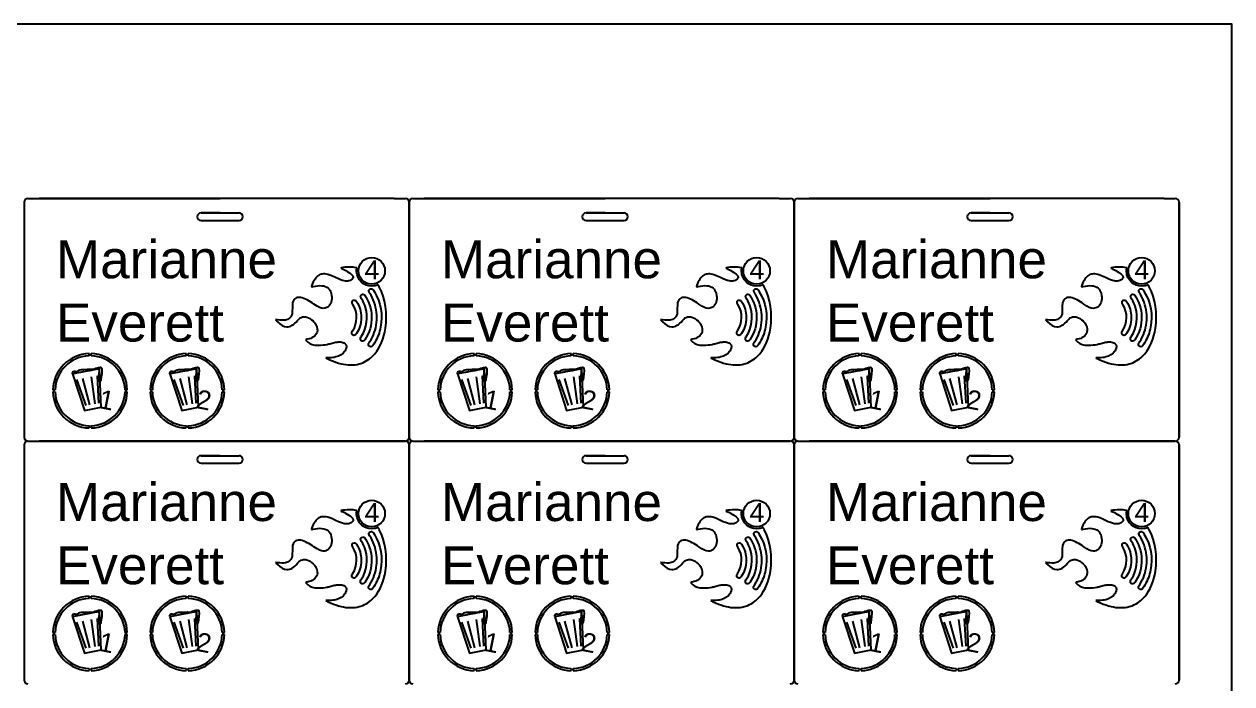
# Model space of a CAD drawing. Header units: millimetres. Extents: x 0 to 527, y 0 to 420.
# Drawn here: x 258.4 to 526.9, y 273.3 to 420 of the extents above; entities that cross this region are included whole.
import ezdxf

# ---------------------------------------------------------------- set-up
doc = ezdxf.new("R2010")
doc.units = ezdxf.units.MM
doc.layers.add('LAYER_1', color=7, linetype='Continuous')
doc.styles.get("Standard").update_dxf_attribs({"font": 'arial.ttf'})

# ---------------------------------------------------------------- blocks, each defined once
blk = doc.blocks.new('logo')
at = {"color": 5}
blk.add_circle((244.328999, 239.509559), 31.824546, dxfattribs=at)
at = {"layer": 'LAYER_1', "color": 5}
for points in [[(189.684987, 248.70084), (189.684987, 248.70084)], [(240.154483, 207.920638), (240.154483, 207.920638)], [(223.06657, 183.419313), (223.066585, 183.419313)], [(243.060265, 196.613201), (243.060265, 196.613201)], [(202.790682, 169.616882), (202.790682, 169.616882)]]:
    blk.add_lwpolyline(points, dxfattribs=at)
for points in [[(135.251376, 231.793965), (132.064272, 232.348481), (125.642108, 232.175764), (123.115821, 231.467646)], [(157.688043, 223.283201), (145.951115, 228.962517), (141.233356, 230.753175), (135.251376, 231.793965)], [(185.35464, 248.559729), (178.032664, 248.066337), (170.388043, 246.842458), (170.388043, 246.16966)], [(170.388043, 246.16966), (170.388043, 245.980221), (171.435793, 245.413462), (172.716376, 244.89966)], [(172.716376, 244.89966), (179.840723, 242.0412), (192.953304, 234.112652), (196.802279, 230.338757)], [(189.684987, 248.70084), (188.183588, 248.694603), (186.726474, 248.652171), (185.35464, 248.559729)], [(202.993529, 247.695424), (199.062309, 248.367313), (194.189183, 248.719543), (189.684987, 248.70084)], [(208.664432, 246.47834), (208.472255, 246.670517), (206.552995, 247.087074), (202.993529, 247.695424)], [(208.285196, 237.711813), (208.18911, 240.819407), (208.257707, 243.228408), (208.470404, 244.449868)], [(209.158321, 230.144729), (208.564308, 232.383313), (208.407816, 233.746068), (208.285196, 237.711813)], [(208.470404, 244.449868), (208.652443, 245.49516), (208.737663, 246.405109), (208.664432, 246.47834)], [(104.471515, 213.105563), (101.804357, 207.854609), (99.260626, 201.128757), (99.94714, 201.128757)], [(103.545473, 201.966604), (119.867971, 205.920673), (132.261184, 204.647425), (139.846307, 198.235979)], [(123.115821, 231.467646), (115.934837, 229.454806), (109.609385, 223.22072), (104.471515, 213.105563)], [(178.572487, 215.336882), (172.480546, 216.583288), (168.013487, 218.286883), (157.688043, 223.283201)], [(189.579154, 215.195771), (187.386635, 214.653924), (181.544499, 214.728812), (178.572487, 215.336882)], [(199.042418, 221.730979), (197.069216, 218.643795), (193.475932, 216.158798), (189.579154, 215.195771)], [(196.802279, 230.338757), (199.019812, 228.16448), (199.849517, 226.593423), (199.853807, 224.553201)], [(199.853807, 224.553201), (199.856347, 223.322357), (199.686088, 222.738033), (199.042418, 221.730979)], [(251.182973, 203.562924), (232.246991, 199.983547), (214.120089, 211.445924), (209.158321, 230.144729)], [(259.041098, 206.041188), (257.174563, 205.221109), (253.00857, 203.908008), (251.182973, 203.562924)], [(262.630613, 200.846535), (260.15466, 205.585125), (259.649725, 206.308593), (259.041098, 206.041188)], [(62.790821, 174.423479), (59.34191, 172.675784), (56.333091, 168.383794), (54.897418, 163.169868)], [(90.095821, 169.819729), (78.243351, 175.981298), (68.949615, 177.544374), (62.790821, 174.423479)], [(99.94714, 201.128757), (100.012858, 201.128757), (101.632108, 201.503099), (103.545473, 201.966604)], [(139.846307, 198.235979), (143.46095, 195.18065), (146.090891, 190.635924), (147.519223, 184.980354)], [(147.519223, 184.980354), (150.3812, 173.648184), (148.343516, 161.918721), (142.403946, 155.558688)], [(218.092418, 176.134451), (217.717991, 177.119269), (217.721369, 178.866317), (218.101223, 179.873896)], [(220.226723, 172.430285), (219.211991, 174.046794), (218.25154, 175.71593), (218.092418, 176.134451)], [(218.101223, 179.873896), (218.475207, 180.865851), (219.929374, 182.407007), (221.038098, 182.98716)], [(221.038098, 182.98716), (221.568267, 183.264576), (222.29918, 183.408083), (223.06657, 183.419313)], [(223.066585, 183.419313), (224.053231, 183.433762), (225.10161, 183.234508), (225.897626, 182.82841)], [(225.897626, 182.82841), (227.282335, 182.121982), (227.847895, 181.414598), (230.307348, 177.351535)], [(230.307348, 177.351535), (240.317875, 160.813976), (245.085924, 141.819994), (244.039223, 122.591604)], [(239.453112, 186.391465), (237.044402, 190.135169), (236.895691, 192.461399), (238.915126, 194.699382)], [(238.915126, 194.699382), (240.159139, 196.078021), (241.319798, 196.613201), (243.060265, 196.613201)], [(256.086585, 139.604313), (253.931079, 157.168782), (248.589004, 172.192146), (239.453112, 186.391465)], [(243.060265, 196.613201), (245.853275, 196.613201), (247.146806, 195.408364), (250.680265, 189.531188)], [(250.680265, 189.531188), (266.169953, 163.767316), (271.430256, 133.736269), (265.611585, 104.326535)], [(277.314988, 101.786535), (282.520311, 136.458695), (277.074833, 173.202555), (262.630613, 200.846535)], [(54.23596, 150.469868), (54.197944, 139.393312), (54.083097, 138.034779), (52.79839, 134.418479)], [(54.897418, 163.169868), (54.312216, 161.044594), (54.269694, 160.299267), (54.23596, 150.469868)], [(105.882626, 159.941951), (99.567732, 164.511205), (95.941746, 166.780695), (90.095821, 169.819729)], [(128.478043, 149.64966), (121.691394, 149.631456), (117.471221, 151.556819), (105.882626, 159.941951)], [(134.528182, 150.566882), (132.115848, 149.742164), (131.542691, 149.657872), (128.478043, 149.64966)], [(142.403946, 155.558688), (140.036646, 153.023804), (138.07924, 151.780903), (134.528182, 150.566882)], [(197.26089, 163.796049), (197.151492, 165.315897), (197.232617, 165.71943), (197.878251, 166.821118)], [(199.289362, 158.936535), (197.59297, 161.704858), (197.373694, 162.228857), (197.26089, 163.796049)], [(197.878251, 166.821118), (198.934301, 168.623135), (200.851818, 169.635909), (202.790682, 169.616882)], [(198.716098, 95.410076), (211.077889, 115.000301), (211.300785, 139.335205), (199.289362, 158.936535)], [(202.790682, 169.616882), (203.671983, 169.608246), (204.554763, 169.384884), (205.36596, 168.928965)], [(205.36596, 168.928965), (208.239727, 167.313819), (213.957958, 156.324904), (216.513737, 147.506535)], [(216.513737, 147.506535), (218.516731, 140.595463), (219.196223, 135.583137), (219.203668, 127.689243)], [(220.138529, 82.798271), (232.957613, 103.176575), (236.396795, 128.523441), (229.504779, 151.792785)], [(229.504779, 151.792785), (227.471842, 158.656539), (223.946661, 166.50429), (220.226723, 172.430285)], [(14.116307, 122.274104), (13.997678, 122.155475), (15.928619, 120.06685), (18.411376, 117.626257)], [(19.046376, 121.833132), (16.449415, 122.195937), (14.234939, 122.392736), (14.116307, 122.274104)], [(18.411376, 117.626257), (26.419516, 109.754122), (33.387648, 106.027087), (40.997973, 105.543618)], [(37.461376, 121.480354), (33.832411, 120.731173), (25.845829, 120.88322), (19.046376, 121.833132)], [(52.79839, 134.418479), (50.293146, 127.366511), (45.207394, 123.079476), (37.461376, 121.480354)], [(40.997973, 105.543618), (49.591541, 104.997687), (58.605668, 110.243552), (66.830126, 120.580771)], [(66.830126, 120.580771), (71.249108, 126.134935), (73.94796, 128.110632), (78.383598, 129.047438)], [(78.383598, 129.047438), (81.281183, 129.659405), (85.925186, 129.462262), (89.072765, 128.597646)], [(89.072765, 128.597646), (93.923098, 127.265295), (99.471226, 123.84103), (103.92471, 119.425424)], [(103.92471, 119.425424), (107.117272, 116.260016), (109.039513, 113.700506), (110.812696, 110.253201)], [(219.203668, 127.689243), (219.211627, 119.245786), (218.337463, 113.387937), (215.966932, 106.055146)], [(244.039223, 122.591604), (243.475815, 112.241573), (241.64132, 103.424886), (238.086098, 93.92841)], [(256.086585, 115.615424), (256.788474, 121.334871), (256.788474, 133.884865), (256.086585, 139.604313)], [(113.361515, 92.402646), (112.111042, 88.642131), (109.210227, 84.852939), (105.000682, 81.466535)], [(110.812696, 110.253201), (114.084563, 103.892246), (115.01359, 97.370897), (113.361515, 92.402646)], [(196.775821, 90.471188), (196.775821, 92.282961), (196.822418, 92.409086), (198.716098, 95.410076)], [(197.57839, 87.446118), (196.889012, 88.440889), (196.775821, 88.885505), (196.775821, 90.471188)], [(199.827348, 85.567576), (198.930918, 86.014286), (198.083286, 86.717556), (197.57839, 87.446118)], [(208.144085, 89.439313), (206.256791, 86.518366), (205.287999, 85.57083), (203.752001, 85.144243)], [(215.966932, 106.055146), (213.953937, 99.828327), (211.532752, 94.683919), (208.144085, 89.439313)], [(238.086098, 93.92841), (234.572652, 84.543516), (228.103673, 73.129384), (225.456654, 71.641675)], [(240.070473, 69.895425), (248.714635, 83.574204), (254.009426, 98.689391), (256.086585, 115.615424)], [(251.800335, 40.826536), (264.511824, 55.796246), (273.710265, 77.775827), (277.314988, 101.786535)], [(265.611585, 104.326535), (263.041923, 91.338507), (258.668749, 79.64663), (252.082557, 68.184453)], [(86.347557, 74.384522), (86.2346, 73.803017), (89.302539, 70.285558), (91.427557, 68.563689)], [(90.016446, 75.442855), (87.512567, 74.984961), (86.402429, 74.66701), (86.347557, 74.384522)], [(105.000682, 81.466535), (101.289516, 78.481055), (96.850801, 76.692687), (90.016446, 75.442855)], [(91.427557, 68.563689), (97.849617, 63.359999), (104.666898, 61.392351), (116.210196, 61.39348)], [(116.210196, 61.39348), (124.81904, 61.394327), (131.694225, 62.024038), (137.914848, 63.386675)], [(137.914848, 63.386675), (139.24501, 63.678047), (143.188876, 64.69322), (146.681376, 65.644453)], [(146.681376, 65.644453), (150.173876, 66.595685), (154.936376, 67.77599), (157.26471, 68.263828)], [(157.26471, 68.263828), (161.040346, 69.054908), (162.032024, 69.154337), (166.436932, 69.17223)], [(166.436932, 69.17223), (172.036703, 69.194977), (174.180678, 68.808672), (177.58471, 67.196675)], [(177.58471, 67.196675), (182.533059, 64.853361), (184.769752, 60.122109), (183.537835, 54.584869)], [(203.752001, 85.144243), (202.157892, 84.701515), (201.395051, 84.786357), (199.827348, 85.567576)], [(217.695543, 73.952369), (217.085147, 75.238685), (217.103396, 77.695589), (217.730821, 78.84716)], [(221.046932, 71.024314), (219.854131, 71.39477), (218.238383, 72.808421), (217.695543, 73.952369)], [(217.730821, 78.84716), (218.00222, 79.345279), (219.084866, 81.123279), (220.138529, 82.798271)], [(225.456654, 71.641675), (224.168589, 70.917744), (222.254662, 70.649223), (221.046932, 71.024314)], [(237.010126, 60.952508), (236.592279, 62.060817), (236.638555, 64.255324), (237.098321, 65.097647)], [(239.955821, 57.874522), (238.893285, 58.350177), (237.403713, 59.908551), (237.010126, 60.952508)], [(237.098321, 65.097647), (237.310131, 65.485703), (238.648155, 67.644703), (240.070473, 69.895425)], [(244.242071, 57.777508), (243.157127, 57.367583), (240.982616, 57.414858), (239.955821, 57.874522)], [(252.082557, 68.184453), (248.149017, 61.338783), (245.952275, 58.423664), (244.242071, 57.777508)], [(141.671932, 31.380911), (136.460111, 31.38204), (134.263598, 31.291173), (134.263598, 31.07223)], [(134.263598, 31.07223), (134.263598, 30.90106), (136.518893, 29.712896), (139.273043, 28.426397)], [(158.314223, 33.083064), (152.866832, 31.709451), (149.653941, 31.379218), (141.671932, 31.380911)], [(179.569085, 46.047647), (175.432999, 40.251449), (167.468829, 35.391495), (158.314223, 33.083064)], [(183.537835, 54.584869), (182.984498, 52.097732), (181.294013, 48.464917), (179.569085, 46.047647)], [(239.188529, 28.743897), (242.329962, 31.096716), (248.806688, 37.301064), (251.800335, 40.826536)], [(139.273043, 28.426397), (157.534999, 19.895999), (173.061873, 15.381368), (188.309154, 14.182993)], [(188.309154, 14.182993), (191.162483, 13.958734), (201.943428, 14.295247), (204.819154, 14.694521)], [(204.819154, 14.694521), (217.927891, 16.514583), (228.780735, 20.948832), (239.188529, 28.743897)]]:
    blk.add_open_spline(points, degree=3, dxfattribs=at)
blk = doc.blocks.new('beer')
at = {"layer": 'LAYER_1', "color": 5}
for points in [[(24.945156, 244.869537), (24.945156, 244.869537)], [(24.996826, 244.726992), (50.396826, 44.349214), (140.304763, 44.349214), (170.139682, 244.726992), (24.996826, 244.726992)], [(39.914285, 211.666674), (62.895237, 67.73334)], [(71.44254, 211.505403), (81.925081, 67.57207)], [(118.130159, 211.666671), (110.469841, 67.733337)], [(150.142222, 211.021595), (130.386667, 67.088262)]]:
    blk.add_lwpolyline(points, dxfattribs=at)
for points in [[(24.945156, 244.869537), (24.945156, 244.869537), (27.2849, 260.445957), (35.26735, 258.307799)], [(35.26735, 258.307799), (43.249799, 256.169644), (46.218763, 253.188096), (52.633231, 254.185901)], [(52.633231, 254.185901), (59.047699, 255.183706), (61.151268, 261.140153), (74.978012, 259.14454)], [(74.978012, 259.14454), (88.804756, 257.148927), (122.349469, 251.957037), (128.717003, 249.879196)], [(162.072241, 244.726992), (159.506454, 244.726992), (24.945156, 244.869537), (24.945156, 244.869537)], [(128.717003, 249.879196), (138.342127, 246.738342), (146.616793, 250.705556), (150.953831, 251.16209)], [(150.953831, 251.16209), (156.370491, 251.732267), (163.186, 252.720939), (165.920922, 252.587527)], [(155.515228, 184.59416), (157.225754, 193.146786), (158.021367, 199.271313), (158.22356, 206.688443)], [(158.22356, 206.688443), (158.319591, 210.211228), (167.631449, 232.631402), (167.203817, 239.616046)], [(167.203817, 239.616046), (166.817974, 245.918145), (164.63803, 244.726992), (162.072241, 244.726992)], [(181.173103, 244.726992), (182.443907, 235.569397), (170.776115, 199.06912), (165.350749, 186.019597)], [(165.920922, 252.587527), (171.765217, 252.30244), (179.890208, 253.971703), (181.173103, 244.726992)], [(165.350749, 186.019597), (162.098076, 178.196001), (154.171052, 177.873292), (155.515228, 184.59416)]]:
    blk.add_open_spline(points, degree=3, dxfattribs=at)

msp = doc.modelspace()

# ---------------------------------------------------------------- linework, layer by layer
at = {"color": 1}
for p, q in [((259.22, 381.29), (261.69, 381.29)), ((261.69, 381.29), (301.93, 381.29)), ((301.93, 381.29), (301.93, 381.29)), ((340.66, 381.29), (343.13, 381.29)), ((344.82, 381.29), (347.29, 381.29)), ((347.29, 381.29), (387.53, 381.29)), ((387.53, 381.29), (387.53, 381.29)), ((426.26, 381.29), (428.73, 381.29)), ((430.42, 381.29), (432.89, 381.29)), ((432.89, 381.29), (473.13, 381.29)), ((473.13, 381.29), (473.13, 381.29)), ((511.86, 381.29), (514.33, 381.29)), ((301.93, 378.05), (297.71, 378.05)), ((297.71, 378.05), (306.15, 378.05)), ((297.71, 376.36), (306.15, 376.36)), ((387.53, 378.05), (383.31, 378.05)), ((383.31, 378.05), (391.75, 378.05)), ((383.31, 376.36), (391.75, 376.36)), ((473.13, 378.05), (468.91, 378.05)), ((468.91, 378.05), (477.35, 378.05)), ((468.91, 376.36), (477.35, 376.36)), ((272.8, 346.28), (272.8, 346.78)), ((273.25, 346.28), (273.25, 346.78)), ((294.43, 346.28), (294.43, 346.78)), ((294.87, 346.28), (294.87, 346.78)), ((358.4, 346.28), (358.4, 346.78)), ((358.85, 346.28), (358.85, 346.78)), ((380.03, 346.28), (380.03, 346.78)), ((380.47, 346.28), (380.47, 346.78)), ((444, 346.28), (444, 346.78)), ((444.45, 346.28), (444.45, 346.78)), ((465.63, 346.28), (465.63, 346.78)), ((466.07, 346.28), (466.07, 346.78)), ((265.26, 338.73), (264.76, 338.73)), ((280.79, 338.73), (281.29, 338.73)), ((286.88, 338.73), (286.38, 338.73)), ((302.41, 338.73), (302.91, 338.73)), ((350.86, 338.73), (350.36, 338.73)), ((366.39, 338.73), (366.89, 338.73)), ((372.48, 338.73), (371.98, 338.73)), ((388.01, 338.73), (388.51, 338.73)), ((436.46, 338.73), (435.96, 338.73)), ((451.99, 338.73), (452.49, 338.73)), ((458.08, 338.73), (457.58, 338.73)), ((473.61, 338.73), (474.11, 338.73)), ((265.26, 338.29), (264.76, 338.29)), ((280.79, 338.29), (281.29, 338.29)), ((286.88, 338.29), (286.38, 338.29)), ((302.41, 338.29), (302.91, 338.29)), ((350.86, 338.29), (350.36, 338.29)), ((366.39, 338.29), (366.89, 338.29)), ((372.48, 338.29), (371.98, 338.29)), ((388.01, 338.29), (388.51, 338.29)), ((436.46, 338.29), (435.96, 338.29)), ((451.99, 338.29), (452.49, 338.29)), ((458.08, 338.29), (457.58, 338.29)), ((473.61, 338.29), (474.11, 338.29)), ((272.8, 330.75), (272.8, 330.25)), ((273.25, 330.75), (273.25, 330.25)), ((294.43, 330.75), (294.43, 330.25)), ((294.87, 330.75), (294.87, 330.25)), ((358.4, 330.75), (358.4, 330.25)), ((358.85, 330.75), (358.85, 330.25)), ((380.03, 330.75), (380.03, 330.25)), ((380.47, 330.75), (380.47, 330.25)), ((444, 330.75), (444, 330.25)), ((444.45, 330.75), (444.45, 330.25)), ((465.63, 330.75), (465.63, 330.25)), ((466.07, 330.75), (466.07, 330.25)), ((259.22, 327.31), (261.69, 327.31)), ((259.22, 327.31), (261.69, 327.31)), ((261.69, 327.31), (301.93, 327.31)), ((301.93, 327.31), (301.93, 327.31)), ((340.66, 327.31), (343.13, 327.31)), ((343.13, 327.31), (340.66, 327.31)), ((344.82, 327.31), (347.29, 327.31)), ((344.82, 327.31), (347.29, 327.31)), ((347.29, 327.31), (387.53, 327.31)), ((387.53, 327.31), (387.53, 327.31)), ((426.26, 327.31), (428.73, 327.31)), ((428.73, 327.31), (426.26, 327.31)), ((430.42, 327.31), (432.89, 327.31)), ((430.42, 327.31), (432.89, 327.31)), ((432.89, 327.31), (473.13, 327.31)), ((473.13, 327.31), (473.13, 327.31)), ((511.86, 327.31), (514.33, 327.31)), ((514.33, 327.31), (511.86, 327.31)), ((301.93, 324.07), (297.71, 324.07)), ((297.71, 324.07), (306.15, 324.07)), ((297.71, 322.38), (306.15, 322.38)), ((387.53, 324.07), (383.31, 324.07)), ((383.31, 324.07), (391.75, 324.07)), ((383.31, 322.38), (391.75, 322.38)), ((473.13, 324.07), (468.91, 324.07)), ((468.91, 324.07), (477.35, 324.07)), ((468.91, 322.38), (477.35, 322.38)), ((272.8, 292.3), (272.8, 292.8)), ((273.25, 292.3), (273.25, 292.8)), ((294.43, 292.3), (294.43, 292.8)), ((294.87, 292.3), (294.87, 292.8)), ((358.4, 292.3), (358.4, 292.8)), ((358.85, 292.3), (358.85, 292.8)), ((380.03, 292.3), (380.03, 292.8)), ((380.47, 292.3), (380.47, 292.8)), ((444, 292.3), (444, 292.8)), ((444.45, 292.3), (444.45, 292.8)), ((465.63, 292.3), (465.63, 292.8)), ((466.07, 292.3), (466.07, 292.8)), ((265.26, 284.75), (264.76, 284.75)), ((280.79, 284.75), (281.29, 284.75)), ((286.88, 284.75), (286.38, 284.75)), ((302.41, 284.75), (302.91, 284.75)), ((350.86, 284.75), (350.36, 284.75)), ((366.39, 284.75), (366.89, 284.75)), ((372.48, 284.75), (371.98, 284.75)), ((388.01, 284.75), (388.51, 284.75)), ((436.46, 284.75), (435.96, 284.75)), ((451.99, 284.75), (452.49, 284.75)), ((458.08, 284.75), (457.58, 284.75)), ((473.61, 284.75), (474.11, 284.75)), ((265.26, 284.31), (264.76, 284.31)), ((280.79, 284.31), (281.29, 284.31)), ((286.88, 284.31), (286.38, 284.31)), ((302.41, 284.31), (302.91, 284.31)), ((350.86, 284.31), (350.36, 284.31)), ((366.39, 284.31), (366.89, 284.31)), ((372.48, 284.31), (371.98, 284.31)), ((388.01, 284.31), (388.51, 284.31)), ((436.46, 284.31), (435.96, 284.31)), ((451.99, 284.31), (452.49, 284.31)), ((458.08, 284.31), (457.58, 284.31)), ((473.61, 284.31), (474.11, 284.31)), ((272.8, 276.77), (272.8, 276.27)), ((273.25, 276.77), (273.25, 276.27)), ((294.43, 276.77), (294.43, 276.27)), ((294.87, 276.77), (294.87, 276.27)), ((358.4, 276.77), (358.4, 276.27)), ((358.85, 276.77), (358.85, 276.27)), ((380.03, 276.77), (380.03, 276.27)), ((380.47, 276.77), (380.47, 276.27)), ((444, 276.77), (444, 276.27)), ((444.45, 276.77), (444.45, 276.27)), ((465.63, 276.77), (465.63, 276.27)), ((466.07, 276.77), (466.07, 276.27))]:
    msp.add_line(p, q, dxfattribs=at)
msp.add_lwpolyline([(-0.1, 420.04), (-0.1, 0.04), (526.9, 0.04), (526.9, 420.04)], close=True, dxfattribs=at)
for points in [[(258.37, 380.45), (258.37, 328.16)], [(340.66, 381.29), (261.69, 381.29)], [(343.97, 328.16), (343.97, 380.45)], [(343.97, 380.45), (343.97, 328.16)], [(426.26, 381.29), (347.29, 381.29)], [(429.57, 328.16), (429.57, 380.45)], [(429.57, 380.45), (429.57, 328.16)], [(511.86, 381.29), (432.89, 381.29)], [(515.17, 328.16), (515.17, 380.45)], [(515.17, 380.45), (515.17, 328.16)], [(258.37, 326.47), (258.37, 274.18)], [(340.66, 327.31), (261.69, 327.31)], [(261.69, 327.31), (340.66, 327.31)], [(343.97, 274.18), (343.97, 326.47)], [(343.97, 326.47), (343.97, 274.18)], [(426.26, 327.31), (347.29, 327.31)], [(347.29, 327.31), (426.26, 327.31)], [(429.57, 274.18), (429.57, 326.47)], [(429.57, 326.47), (429.57, 274.18)], [(511.86, 327.31), (432.89, 327.31)], [(432.89, 327.31), (511.86, 327.31)], [(515.17, 274.18), (515.17, 326.47)], [(515.17, 326.47), (515.17, 274.18)]]:
    msp.add_lwpolyline(points, dxfattribs=at)
for centre, radius, start, end in [((259.22, 380.45), 0.844, 90, 180), ((343.13, 380.45), 0.844, 0, 90), ((344.82, 380.45), 0.844, 90, 180), ((428.73, 380.45), 0.844, 0, 90), ((430.42, 380.45), 0.844, 90, 180), ((514.33, 380.45), 0.844, 0, 90), ((297.71, 377.21), 0.844, 90, 270), ((306.15, 377.21), 0.844, 270, 90), ((383.31, 377.21), 0.844, 90, 270), ((391.75, 377.21), 0.844, 270, 90), ((468.91, 377.21), 0.844, 90, 270), ((477.35, 377.21), 0.844, 270, 90), ((273.03, 338.51), 8.27, 91.532, 178.468), ((273.03, 338.51), 8.27, 1.532, 88.468), ((294.65, 338.51), 8.27, 91.532, 178.468), ((294.65, 338.51), 8.27, 1.532, 88.468), ((358.63, 338.51), 8.27, 91.532, 178.468), ((358.63, 338.51), 8.27, 1.532, 88.468), ((380.25, 338.51), 8.27, 91.532, 178.468), ((380.25, 338.51), 8.27, 1.532, 88.468), ((444.23, 338.51), 8.27, 91.532, 178.468), ((444.23, 338.51), 8.27, 1.532, 88.468), ((465.85, 338.51), 8.27, 91.532, 178.468), ((465.85, 338.51), 8.27, 1.532, 88.468), ((273.03, 338.51), 7.77, 91.6304, 178.3696), ((273.03, 338.51), 7.77, 1.6304, 88.3696), ((294.65, 338.51), 7.77, 91.6304, 178.3696), ((294.65, 338.51), 7.77, 1.6304, 88.3696), ((358.63, 338.51), 7.77, 91.6304, 178.3696), ((358.63, 338.51), 7.77, 1.6304, 88.3696), ((380.25, 338.51), 7.77, 91.6304, 178.3696), ((380.25, 338.51), 7.77, 1.6304, 88.3696), ((444.23, 338.51), 7.77, 91.6304, 178.3696), ((444.23, 338.51), 7.77, 1.6304, 88.3696), ((465.85, 338.51), 7.77, 91.6304, 178.3696), ((465.85, 338.51), 7.77, 1.6304, 88.3696), ((273.03, 338.51), 8.27, 181.532, 268.468), ((273.03, 338.51), 7.77, 181.6304, 268.3696), ((273.03, 338.51), 7.77, 271.6304, 358.3696), ((273.03, 338.51), 8.27, 271.532, 358.468), ((294.65, 338.51), 8.27, 181.532, 268.468), ((294.65, 338.51), 7.77, 181.6304, 268.3696), ((294.65, 338.51), 7.77, 271.6304, 358.3696), ((294.65, 338.51), 8.27, 271.532, 358.468), ((358.63, 338.51), 8.27, 181.532, 268.468), ((358.63, 338.51), 7.77, 181.6304, 268.3696), ((358.63, 338.51), 7.77, 271.6304, 358.3696), ((358.63, 338.51), 8.27, 271.532, 358.468), ((380.25, 338.51), 8.27, 181.532, 268.468), ((380.25, 338.51), 7.77, 181.6304, 268.3696), ((380.25, 338.51), 7.77, 271.6304, 358.3696), ((380.25, 338.51), 8.27, 271.532, 358.468), ((444.23, 338.51), 8.27, 181.532, 268.468), ((444.23, 338.51), 7.77, 181.6304, 268.3696), ((444.23, 338.51), 7.77, 271.6304, 358.3696), ((444.23, 338.51), 8.27, 271.532, 358.468), ((465.85, 338.51), 8.27, 181.532, 268.468), ((465.85, 338.51), 7.77, 181.6304, 268.3696), ((465.85, 338.51), 7.77, 271.6304, 358.3696), ((465.85, 338.51), 8.27, 271.532, 358.468), ((259.22, 328.16), 0.844, 180, 270), ((343.13, 328.16), 0.844, 270, 0), ((344.82, 328.16), 0.844, 180, 270), ((428.73, 328.16), 0.844, 270, 0), ((430.42, 328.16), 0.844, 180, 270), ((514.33, 328.16), 0.844, 270, 0), ((259.22, 326.47), 0.844, 90, 180), ((343.13, 326.47), 0.844, 0, 90), ((344.82, 326.47), 0.844, 90, 180), ((428.73, 326.47), 0.844, 0, 90), ((430.42, 326.47), 0.844, 90, 180), ((514.33, 326.47), 0.844, 0, 90), ((297.71, 323.23), 0.844, 90, 270), ((306.15, 323.23), 0.844, 270, 90), ((383.31, 323.23), 0.844, 90, 270), ((391.75, 323.23), 0.844, 270, 90), ((468.91, 323.23), 0.844, 90, 270), ((477.35, 323.23), 0.844, 270, 90), ((273.03, 284.53), 8.27, 91.532, 178.468), ((273.03, 284.53), 8.27, 1.532, 88.468), ((294.65, 284.53), 8.27, 91.532, 178.468), ((294.65, 284.53), 8.27, 1.532, 88.468), ((358.63, 284.53), 8.27, 91.532, 178.468), ((358.63, 284.53), 8.27, 1.532, 88.468), ((380.25, 284.53), 8.27, 91.532, 178.468), ((380.25, 284.53), 8.27, 1.532, 88.468), ((444.23, 284.53), 8.27, 91.532, 178.468), ((444.23, 284.53), 8.27, 1.532, 88.468), ((465.85, 284.53), 8.27, 91.532, 178.468), ((465.85, 284.53), 8.27, 1.532, 88.468), ((273.03, 284.53), 7.77, 91.6304, 178.3696), ((273.03, 284.53), 7.77, 1.6304, 88.3696), ((294.65, 284.53), 7.77, 91.6304, 178.3696), ((294.65, 284.53), 7.77, 1.6304, 88.3696), ((358.63, 284.53), 7.77, 91.6304, 178.3696), ((358.63, 284.53), 7.77, 1.6304, 88.3696), ((380.25, 284.53), 7.77, 91.6304, 178.3696), ((380.25, 284.53), 7.77, 1.6304, 88.3696), ((444.23, 284.53), 7.77, 91.6304, 178.3696), ((444.23, 284.53), 7.77, 1.6304, 88.3696), ((465.85, 284.53), 7.77, 91.6304, 178.3696), ((465.85, 284.53), 7.77, 1.6304, 88.3696), ((273.03, 284.53), 8.27, 181.532, 268.468), ((273.03, 284.53), 7.77, 181.6304, 268.3696), ((273.03, 284.53), 7.77, 271.6304, 358.3696), ((273.03, 284.53), 8.27, 271.532, 358.468), ((294.65, 284.53), 8.27, 181.532, 268.468), ((294.65, 284.53), 7.77, 181.6304, 268.3696), ((294.65, 284.53), 7.77, 271.6304, 358.3696), ((294.65, 284.53), 8.27, 271.532, 358.468), ((358.63, 284.53), 8.27, 181.532, 268.468), ((358.63, 284.53), 7.77, 181.6304, 268.3696), ((358.63, 284.53), 7.77, 271.6304, 358.3696), ((358.63, 284.53), 8.27, 271.532, 358.468), ((380.25, 284.53), 8.27, 181.532, 268.468), ((380.25, 284.53), 7.77, 181.6304, 268.3696), ((380.25, 284.53), 7.77, 271.6304, 358.3696), ((380.25, 284.53), 8.27, 271.532, 358.468), ((444.23, 284.53), 8.27, 181.532, 268.468), ((444.23, 284.53), 7.77, 181.6304, 268.3696), ((444.23, 284.53), 7.77, 271.6304, 358.3696), ((444.23, 284.53), 8.27, 271.532, 358.468), ((465.85, 284.53), 8.27, 181.532, 268.468), ((465.85, 284.53), 7.77, 181.6304, 268.3696), ((465.85, 284.53), 7.77, 271.6304, 358.3696), ((465.85, 284.53), 8.27, 271.532, 358.468), ((259.22, 274.18), 0.844, 180, 270), ((343.13, 274.18), 0.844, 270, 0), ((344.82, 274.18), 0.844, 180, 270), ((428.73, 274.18), 0.844, 270, 0), ((430.42, 274.18), 0.844, 180, 270), ((514.33, 274.18), 0.844, 270, 0)]:
    msp.add_arc(centre, radius, start, end, dxfattribs=at)

# ---------------------------------------------------------------- block references
at = {"color": 5, "xscale": 0.0928071272272585, "yscale": 0.0928071272272585, "zscale": 0.0928071272272585}
for p in [(312.97, 342.95), (398.57, 342.95), (484.17, 342.95), (312.97, 288.97), (398.57, 288.97), (484.17, 288.97)]:
    msp.add_blockref('logo', p, dxfattribs=at)
at = {"color": 5, "xscale": 0.042185057830572, "yscale": 0.042185057830572, "zscale": 0.042185057830572, "rotation": 10.77141986980967}
for p in [(270.04, 331.91), (291.66, 331.91), (355.64, 331.91), (377.26, 331.91), (441.24, 331.91), (462.86, 331.91), (270.04, 277.93), (291.66, 277.93), (355.64, 277.93), (377.26, 277.93), (441.24, 277.93), (462.86, 277.93)]:
    msp.add_blockref('beer', p, dxfattribs=at)

# ---------------------------------------------------------------- texts
at = {"color": 5, "attachment_point": 1}
for s, width, insert, char_height in [('Marianne Everett', 70.1649, (265.46, 371.96), 8.437), ('Marianne Everett', 70.1649, (351.06, 371.96), 8.437), ('Marianne Everett', 70.1649, (436.66, 371.96), 8.437), ('4', 5.8159, (334.06, 367.52), 4.22), ('4', 5.8159, (419.66, 367.52), 4.22), ('4', 5.8159, (505.26, 367.52), 4.22), ('Marianne Everett', 70.1649, (265.46, 317.98), 8.437), ('Marianne Everett', 70.1649, (351.06, 317.98), 8.437), ('Marianne Everett', 70.1649, (436.66, 317.98), 8.437), ('4', 5.8159, (334.06, 313.54), 4.22), ('4', 5.8159, (419.66, 313.54), 4.22), ('4', 5.8159, (505.26, 313.54), 4.22)]:
    msp.add_mtext_dynamic_manual_height_columns(s, width=width, gutter_width=12.5, heights=[0], dxfattribs=dict(at, insert=insert, char_height=char_height))
at = {"color": 5, "char_height": 4.22, "attachment_point": 1, "rotation": 348.9601}
for s, insert in [('1', (275.51, 338.85)), ('2', (297.13, 338.85)), ('1', (361.11, 338.85)), ('2', (382.73, 338.85)), ('1', (446.71, 338.85)), ('2', (468.33, 338.85)), ('2', (297.13, 284.87)), ('2', (382.73, 284.87)), ('2', (468.33, 284.87)), ('1', (275.51, 284.87)), ('1', (361.11, 284.87)), ('1', (446.71, 284.87))]:
    msp.add_mtext_dynamic_manual_height_columns(s, width=7.936, gutter_width=12.5, heights=[0], dxfattribs=dict(at, insert=insert))

doc.saveas('drawing.dxf')
